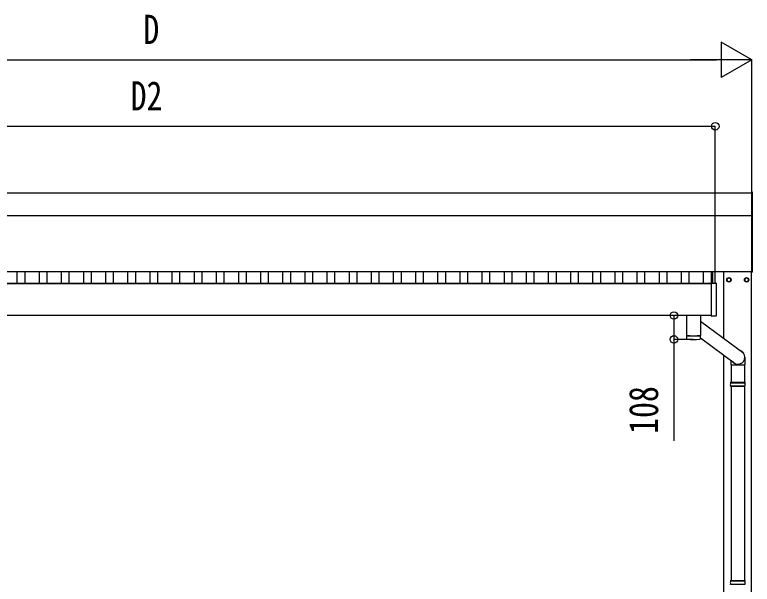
# Model space of a CAD drawing. Units: millimetres, scale not verified. Extents: x -16820 to 16820, y -11880 to 11880.
# Drawn here: x -11758 to -8427, y -1897 to 674 of the extents above; entities that cross this region are included whole.
import ezdxf
from ezdxf.enums import TextEntityAlignment as Align

# ---------------------------------------------------------------- set-up
doc = ezdxf.new("R2010")
doc.units = ezdxf.units.MM
doc.header["$LTSCALE"] = 50
for name, color, linetype in [('0-3_YKK_11', 7, 'Continuous'), ('0-5_YKK_13', 4, 'Continuous'), ('0-6_YKK_A1', 4, 'Continuous'), ('0-7_YKK_D', 6, 'Continuous')]:
    doc.layers.add(name, color=color, linetype=linetype)
doc.styles.add('ＭＳ ゴシック', font='')
doc.styles.get('ＭＳ ゴシック').set_extended_font_data('MS Gothic')

msp = doc.modelspace()

# ---------------------------------------------------------------- linework, layer by layer
at = {"layer": '0-3_YKK_11'}
msp.add_line((-8666.3, -791.67), (-8666.3, -790.9), dxfattribs=at)
at = {"layer": '0-5_YKK_13'}
for p, q in [((-8427.2, -125.91), (-8429.2, -125.91)), ((-8429.2, -229.22), (-8429.2, -125.91)), ((-8427.2, -125.91), (-8427.2, -229.22)), ((-8429.2, -487.98), (-8429.2, -229.22)), ((-8427.2, -229.22), (-8429.2, -229.22)), ((-8427.2, -229.22), (-8427.2, -487.98)), ((-8429.2, -487.98), (-8427.2, -487.98)), ((-8541.29, -522.23), (-8541.19, -522.23)), ((-8541.29, -522.73), (-8541.19, -522.73)), ((-8461.2, -517.57), (-8452.7, -512.66)), ((-8461.2, -517.57), (-8461.2, -527.39)), ((-8610.89, -685.6), (-8610.89, -537.6)), ((-8610.39, -537.1), (-8609.89, -537.1)), ((-8609.89, -537.1), (-8591.89, -537.1)), ((-8591.89, -537.1), (-8591.39, -537.1)), ((-8590.89, -537.6), (-8590.89, -685.6)), ((-8724.7, -683.48), (-8724.7, -773.62)), ((-8660.7, -683.48), (-8660.7, -773.62)), ((-8591.39, -686.1), (-8610.39, -686.1)), ((-8660.7, -709), (-8465.69, -854.18)), ((-8724.73, -774.62), (-8724.5, -787.6)), ((-8720.22, -773.9), (-8720.2, -774.9)), ((-8665.17, -773.9), (-8665.19, -774.9)), ((-8660.89, -787.6), (-8660.67, -774.62)), ((-8660.83, -783.71), (-8502.19, -901.8)), ((-8460.12, -871.94), (-8460.12, -905.71)), ((-8522.7, -905.71), (-8522.7, -985.01)), ((-8462.69, -905.71), (-8462.69, -985.01)), ((-8525.7, -987.01), (-8459.7, -987.01)), ((-8524.7, -985.01), (-8460.7, -985.01)), ((-8524.7, -985.01), (-8524.7, -987.01)), ((-8460.7, -985.01), (-8460.7, -987.01)), ((-8525.7, -1001.01), (-8459.7, -1001.01)), ((-8524.7, -1003.01), (-8524.7, -1001.01)), ((-8524.7, -1003.01), (-8460.7, -1003.01)), ((-8522.7, -1003.01), (-8522.7, -1879.74)), ((-8462.7, -1003.01), (-8462.7, -1879.74)), ((-8460.7, -1003.01), (-8460.7, -1001.01)), ((-8525.7, -1881.74), (-8459.7, -1881.74)), ((-8525.7, -1895.74), (-8459.7, -1895.74)), ((-8524.7, -1879.74), (-8460.7, -1879.74)), ((-8524.7, -1879.74), (-8524.7, -1881.74)), ((-8524.7, -1897.74), (-8524.7, -1895.74)), ((-8460.7, -1879.74), (-8460.7, -1881.74)), ((-8460.7, -1897.74), (-8460.7, -1895.74))]:
    msp.add_line(p, q, dxfattribs=at)
msp.add_lwpolyline([(-8532.7, -512.66), (-8524.2, -517.57), (-8524.2, -527.39), (-8532.7, -532.29), (-8541.2, -527.39), (-8541.2, -517.57)], close=True, dxfattribs=at)
for points in [[(-8452.7, -512.66), (-8444.2, -517.57), (-8444.2, -527.39), (-8452.7, -532.29), (-8461.2, -527.39)], [(-8524.02, -885.55), (-8524.02, -905.71), (-8460.12, -905.71)]]:
    msp.add_lwpolyline(points, dxfattribs=at)
for centre, radius in [((-8532.7, -522.48), 10), ((-8532.7, -522.48), 8.5), ((-8452.7, -522.48), 10), ((-8452.7, -522.48), 8.5)]:
    msp.add_circle(centre, radius, dxfattribs=at)
for centre, radius, start, end in [((-8532.7, -522.48), 8.6, 171.25399, 178.33419), ((-8532.7, -522.48), 8.6, 181.66581, 188.74601), ((-8532.7, -522.48), 8.6, 111.25399, 128.74601), ((-8532.7, -522.48), 8.6, 231.25399, 248.74601), ((-8532.7, -522.48), 8.6, 51.25399, 68.74601), ((-8532.7, -522.48), 8.6, 291.25399, 308.74601), ((-8532.7, -522.48), 8.6, 351.25399, 8.74601), ((-8452.7, -522.48), 8.6, 111.25399, 128.74601), ((-8452.7, -522.48), 8.6, 231.25399, 248.74601), ((-8452.7, -522.48), 8.6, 51.25399, 68.74601), ((-8452.7, -522.48), 8.6, 291.25399, 308.74601), ((-8452.7, -522.48), 8.6, 351.25399, 8.74601), ((-8610.39, -537.6), 0.5, 90, 180), ((-8591.39, -537.6), 0.5, 0, 90), ((-8610.39, -685.6), 0.5, 180, 270), ((-8591.39, -685.6), 0.5, 270, 0), ((-8692.7, -293.89), 480.8, 266.18381, 273.81619), ((-8692.7, -294.89), 480.8, 266.18381, 273.81619), ((-8721.08, -787.37), 3.43, 183.90213, 262.99006), ((-8692.69, -271.9), 519.67, 266.82198, 273.17643), ((-8664.32, -787.37), 3.43, 277.08355, 356.08693), ((-8476.95, -994.01), 49.25, 171.82876, 180.00002), ((-8476.95, -994.01), 49.25, 180.00002, 188.17127), ((-8508.45, -994.01), 49.25, 359.99998, 8.17124), ((-8508.45, -994.01), 49.25, 351.82873, 359.99998), ((-8476.95, -1888.74), 49.25, 171.82876, 180.00002), ((-8476.95, -1888.74), 49.25, 180.00002, 188.17127), ((-8508.45, -1888.74), 49.25, 359.99998, 8.17124), ((-8508.45, -1888.74), 49.25, 351.82873, 359.99998)]:
    msp.add_arc(centre, radius, start, end, dxfattribs=at)
for start_param, end_param in [(6.2831853, 7.531698), (3.7408008, 6.2831853)]:
    msp.add_ellipse((-8492.07, -871.94), major_axis=(31.95, 0), ratio=0.98554, start_param=start_param, end_param=end_param, dxfattribs=at)
at = {"layer": '0-6_YKK_A1'}
for p, q in [((-13829.2, -129.41), (-8429.2, -129.41)), ((-13829.2, -232.72), (-8429.2, -232.72)), ((-13829.2, -485.48), (-8429.2, -485.48)), ((-11746.7, -537.05), (-11746.7, -485.48)), ((-11711.7, -537.05), (-11711.7, -485.48)), ((-11646.7, -537.05), (-11646.7, -485.48)), ((-11611.7, -537.05), (-11611.7, -485.48)), ((-11546.7, -537.05), (-11546.7, -485.48)), ((-11511.7, -537.05), (-11511.7, -485.48)), ((-11446.7, -537.05), (-11446.7, -485.48)), ((-11411.7, -537.05), (-11411.7, -485.48)), ((-11346.7, -537.05), (-11346.7, -485.48)), ((-11311.7, -537.05), (-11311.7, -485.48)), ((-11246.7, -537.05), (-11246.7, -485.48)), ((-11211.7, -537.05), (-11211.7, -485.48)), ((-11146.7, -537.05), (-11146.7, -485.48)), ((-11111.7, -537.05), (-11111.7, -485.48)), ((-11046.7, -537.05), (-11046.7, -485.48)), ((-11011.7, -537.05), (-11011.7, -485.48)), ((-10946.7, -537.05), (-10946.7, -485.48)), ((-10911.7, -537.05), (-10911.7, -485.48)), ((-10846.7, -537.05), (-10846.7, -485.48)), ((-10811.7, -537.05), (-10811.7, -485.48)), ((-10746.7, -537.05), (-10746.7, -485.48)), ((-10711.7, -537.05), (-10711.7, -485.48)), ((-10646.7, -537.05), (-10646.7, -485.48)), ((-10611.7, -537.05), (-10611.7, -485.48)), ((-10546.7, -537.05), (-10546.7, -485.48)), ((-10511.7, -537.05), (-10511.7, -485.48)), ((-10446.7, -537.05), (-10446.7, -485.48)), ((-10411.7, -537.05), (-10411.7, -485.48)), ((-10346.7, -537.05), (-10346.7, -485.48)), ((-10311.7, -537.05), (-10311.7, -485.48)), ((-10246.7, -537.05), (-10246.7, -485.48)), ((-10211.7, -537.05), (-10211.7, -485.48)), ((-10146.7, -537.05), (-10146.7, -485.48)), ((-10111.7, -537.05), (-10111.7, -485.48)), ((-10046.7, -537.05), (-10046.7, -485.48)), ((-10011.7, -537.05), (-10011.7, -485.48)), ((-9946.7, -537.05), (-9946.7, -485.48)), ((-9911.7, -537.05), (-9911.7, -485.48)), ((-9846.7, -537.05), (-9846.7, -485.48)), ((-9811.7, -537.05), (-9811.7, -485.48)), ((-9746.7, -537.05), (-9746.7, -485.48)), ((-9711.7, -537.05), (-9711.7, -485.48)), ((-9646.7, -537.05), (-9646.7, -485.48)), ((-9611.7, -537.05), (-9611.7, -485.48)), ((-9546.7, -537.05), (-9546.7, -485.48)), ((-9511.7, -537.05), (-9511.7, -485.48)), ((-9446.7, -537.05), (-9446.7, -485.48)), ((-9411.7, -537.05), (-9411.7, -485.48)), ((-9346.7, -537.05), (-9346.7, -485.48)), ((-9311.7, -537.05), (-9311.7, -485.48)), ((-9246.7, -537.05), (-9246.7, -485.48)), ((-9211.7, -537.05), (-9211.7, -485.48)), ((-9146.7, -537.05), (-9146.7, -485.48)), ((-9111.7, -537.05), (-9111.7, -485.48)), ((-9046.7, -537.05), (-9046.7, -485.48)), ((-9011.7, -537.05), (-9011.7, -485.48)), ((-8946.7, -537.05), (-8946.7, -485.48)), ((-8911.7, -537.05), (-8911.7, -485.48)), ((-8846.7, -537.05), (-8846.7, -485.48)), ((-8811.7, -537.05), (-8811.7, -485.48)), ((-8746.7, -537.05), (-8746.7, -485.48)), ((-8711.7, -537.05), (-8711.7, -485.48)), ((-8646.7, -537.05), (-8646.7, -485.48)), ((-8611.7, -537.05), (-8611.7, -485.48)), ((-8606.2, -485.48), (-8606.2, -537.1)), ((-8594.2, -537.1), (-8594.2, -485.48)), ((-8555.2, -787.54), (-8555.2, -485.48)), ((-8430.2, -3483.48), (-8430.2, -485.48)), ((-13652.2, -537.05), (-8594.2, -537.05)), ((-13647.5, -538.6), (-8610.89, -538.6)), ((-8610.89, -683.48), (-13647.5, -683.48)), ((-8555.2, -3483.48), (-8555.2, -862.35))]:
    msp.add_line(p, q, dxfattribs=at)
at = {"layer": '0-7_YKK_D'}
for p, q in [((-8429.2, 470.59), (-8567.76, 550.59)), ((-8567.76, 550.59), (-8567.76, 390.59)), ((-13669.2, 470.59), (-8589.2, 470.59)), ((-8429.2, 470.59), (-8706.32, 470.59)), ((-8429.2, 470.59), (-8567.76, 390.59)), ((-8429.2, -128.41), (-8429.2, 471.59)), ((-13664.2, 170.59), (-8594.2, 170.59)), ((-8594.2, -538.62), (-8594.2, 171.59)), ((-8725.7, -683.48), (-8781.76, -683.48)), ((-8693.69, -791.57), (-8781.76, -791.57))]:
    msp.add_line(p, q, dxfattribs=at)
msp.add_lwpolyline([(-8780.76, -683.48), (-8780.76, -791.57), (-8780.76, -1249.97)], dxfattribs=at)
for centre in [(-8594.2, 170.59), (-8780.76, -683.48), (-8780.76, -791.57)]:
    msp.add_circle(centre, 17, dxfattribs=at)

# ---------------------------------------------------------------- texts
at = {"layer": '0-7_YKK_D', "style": 'ＭＳ ゴシック', "width": 0.8}
for s, p in [('D', (-11177.2, 502.59)), ('D2', (-11234.8, 202.59))]:
    msp.add_text(s, height=132, dxfattribs=at).set_placement(p, align=Align.BOTTOM_LEFT)
msp.add_text('108', height=132, rotation=90, dxfattribs=at).set_placement((-8812.76, -1217.97), align=Align.BOTTOM_LEFT)

doc.saveas('drawing.dxf')
